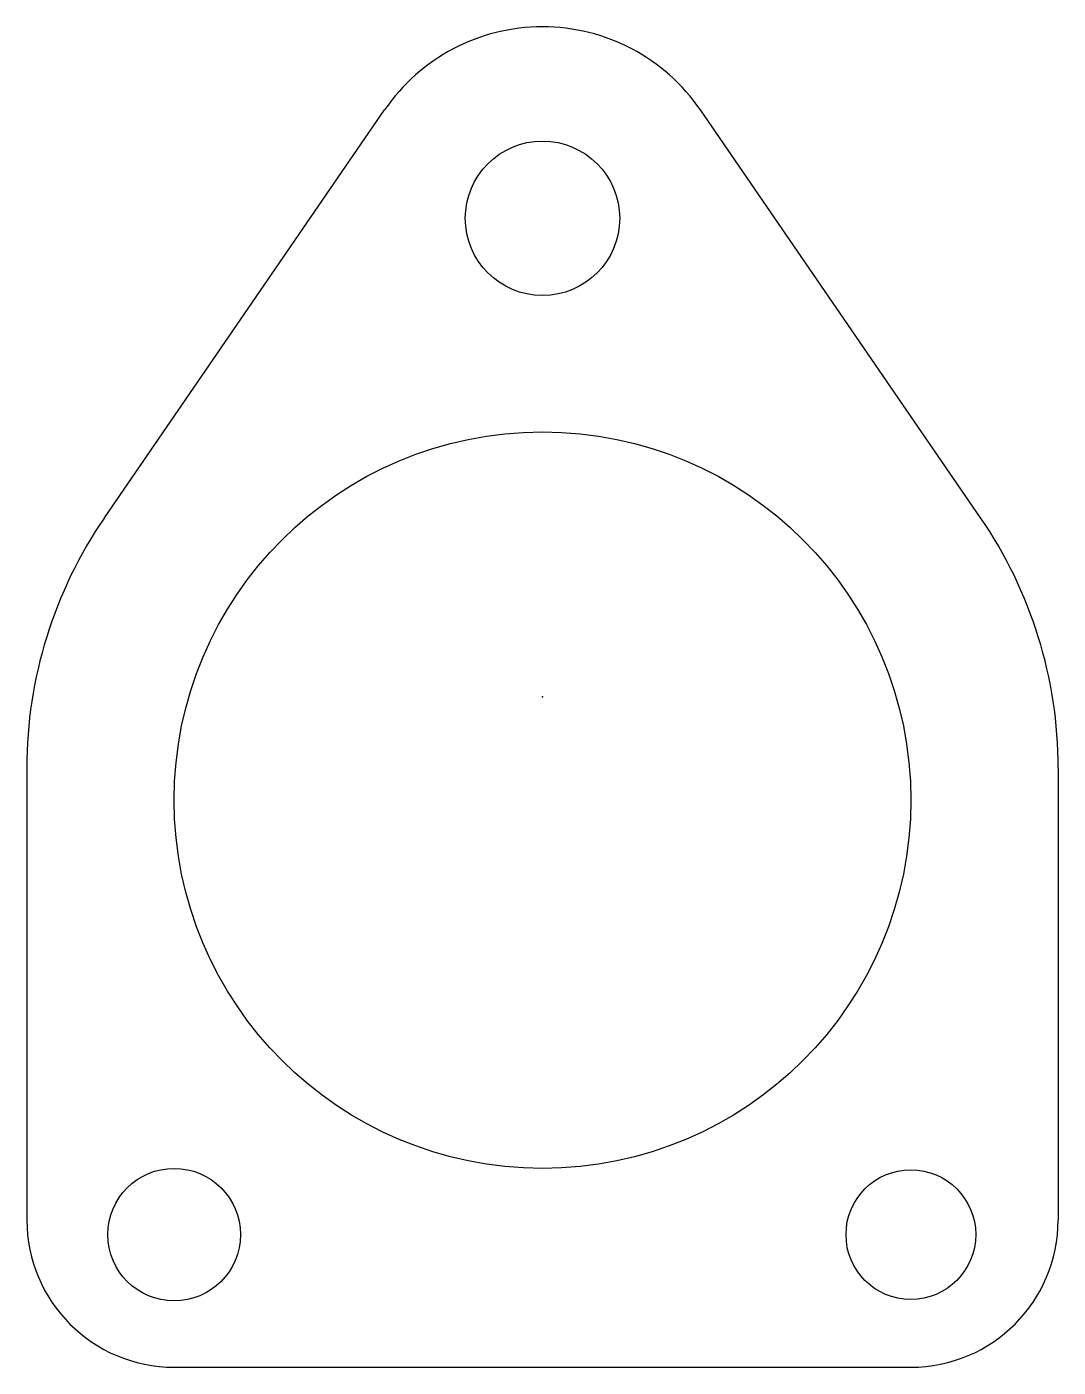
# Model space of a CAD drawing. Header units: millimetres. Extents: x -35 to 35, y -45.5 to 45.5.
import ezdxf

# ---------------------------------------------------------------- set-up
doc = ezdxf.new("R2010")
doc.units = ezdxf.units.MM
doc.header["$PDSIZE"] = -1

msp = doc.modelspace()

# ---------------------------------------------------------------- linework, layer by layer
at = {"color": 7, "linetype": 'Continuous'}
for p, q in [((-29.73, 12.174), (-10.716, 39.86)), ((29.73, 12.174), (10.716, 39.86)), ((-35, -4.81), (-35, -35.5)), ((35, -4.81), (35, -35.5)), ((-25, -45.5), (25, -45.5))]:
    msp.add_line(p, q, dxfattribs=at)
for centre, radius in [((0, 32.5), 5.241), ((0, -7), 25), ((-25, -36.5), 4.5), ((25, -36.5), 4.401)]:
    msp.add_circle(centre, radius, dxfattribs=at)
for centre, radius, start, end in [((0, 32.5), 13, 34.48002, 145.51998), ((-5, -4.81), 30, 145.51998, 180), ((5, -4.81), 30, 0, 34.48002), ((-25, -35.5), 10, 180, 270), ((25, -35.5), 10, 270, 0)]:
    msp.add_arc(centre, radius, start, end, dxfattribs=at)
msp.add_point((0, 0), dxfattribs=at)

doc.saveas('drawing.dxf')
